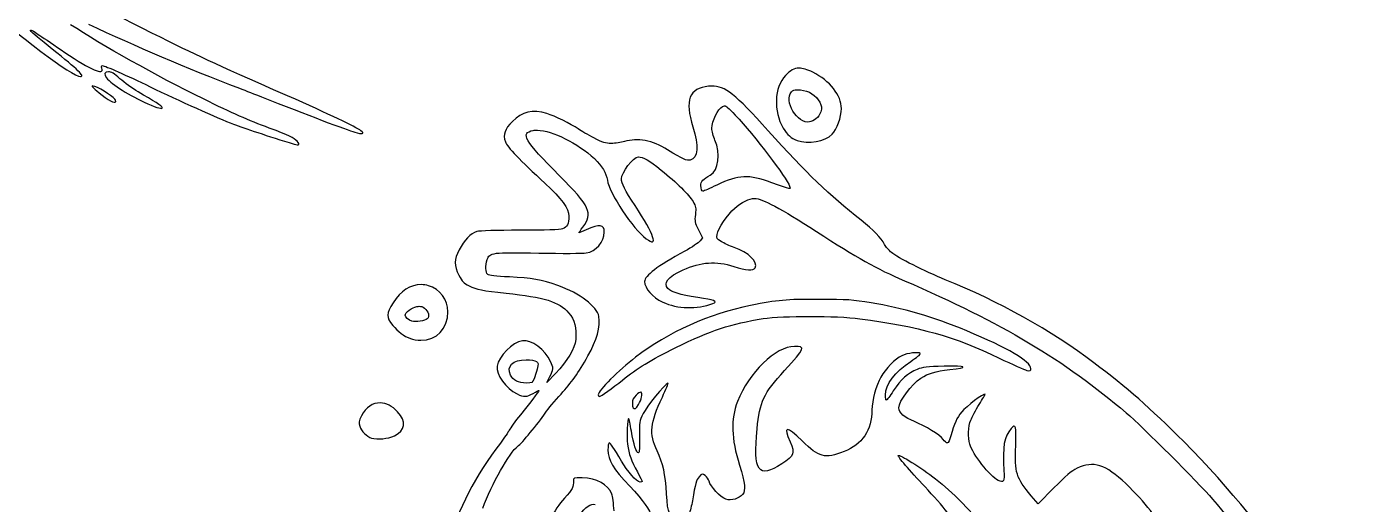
# Model space of a CAD drawing. Extents: x 61 to 2916, y 182 to 2969.
# Drawn here: x 2087 to 2910, y 739 to 1032 of the extents above; entities that cross this region are included whole.
import ezdxf

# ---------------------------------------------------------------- set-up
doc = ezdxf.new("R2010")
doc.units = 0
doc.layers.add('Layer_1', color=7, linetype='CONTINUOUS')

msp = doc.modelspace()

# ---------------------------------------------------------------- linework, layer by layer
at = {"layer": 'Layer_1', "color": 7}
for points in [[(2137.178366, 1004.234341)], [(2560.849045, 1006.423998)], [(2127.271588, 995.536033)], [(2559.738683, 993.196281)], [(2515.088621, 983.30722)], [(2400.327998, 968.402323)], [(2573.011698, 864.581227)], [(2327.721325, 860.358045)], [(2393.430064, 827.495639)], [(2463.741376, 807.639536)], [(2303.945405, 801.053698)]]:
    msp.add_lwpolyline(points, close=True, dxfattribs=at)
for points in [[(2507.16939, 995.39226), (2507.168227, 995.392231)], [(2400.325447, 968.402323), (2400.327998, 968.402323)], [(2499.180341, 907.284505), (2501.638383, 902.444644), (2500.129525, 900.424584)], [(2329.013219, 873.657451), (2329.01183, 873.657451)], [(2573.011698, 864.582786), (2573.011698, 864.581227)], [(2411.348228, 819.102085), (2406.117241, 813.623633), (2408.002457, 817.297431)], [(2717.167745, 748.881653), (2707.574481, 739.181437), (2703.399658, 744.10183)]]:
    msp.add_lwpolyline(points, dxfattribs=at)
for points in [[(2163.817032, 1027.982935), (2100.063695, 1059.801338), (2062.073597, 1086.377444), (2031.601287, 1120.47488)], [(2054.691703, 1050.023027), (2081.744513, 1026.286508), (2115.241399, 1001.224505), (2119.912655, 1001.224505)], [(2089.563879, 1028.980507), (2088.645196, 1030.466943), (2090.462011, 1029.659208), (2095.062882, 1026.537091)], [(2102.690427, 1018.123043), (2095.72364, 1023.685514), (2089.816163, 1028.571183), (2089.563879, 1028.980507)], [(2195.390408, 987.550159), (2166.117525, 1001.987339), (2133.223768, 1020.392382), (2113.94188, 1033.123071)], [(2124.816919, 1033.47026), (2153.741423, 1019.904141), (2184.752686, 1006.724642), (2217.442206, 994.103909)], [(2095.062882, 1026.537091), (2097.646415, 1024.783886), (2104.553561, 1020.090066), (2110.413047, 1016.105903)], [(2247.067295, 989.444219), (2198.736774, 1010.752317), (2193.283267, 1013.277059), (2163.817032, 1027.982935)], [(2119.912655, 1001.224505), (2122.883345, 1001.224505), (2118.636153, 1005.392042), (2102.690427, 1018.123043)], [(2110.413047, 1016.105903), (2126.445853, 1005.204161), (2134.566572, 1001.75107), (2133.068429, 1006.471592)], [(2133.068429, 1006.471592), (2132.784935, 1007.364565), (2132.932082, 1007.974526), (2133.430244, 1007.974526)], [(2133.430244, 1007.974526), (2134.872204, 1007.974526), (2148.241286, 1002.071188), (2162.692043, 995.053121)], [(2137.178366, 1004.234341), (2134.747394, 1004.234341), (2134.196423, 1002.602912), (2135.905379, 1000.466688)], [(2144.193512, 999.920308), (2140.629189, 1003.136536), (2138.845171, 1004.234341), (2137.178366, 1004.234341)], [(2560.849045, 1006.423998), (2557.811684, 1006.404156), (2555.308174, 1004.958283), (2552.581407, 1002.000123)], [(2569.261676, 1003.92936), (2565.896119, 1005.5954), (2563.211418, 1006.440354), (2560.849045, 1006.423998)], [(2135.905379, 1000.466688), (2139.165799, 996.391334), (2150.169985, 989.498956), (2161.19458, 984.628736)], [(2155.270662, 991.944186), (2151.807026, 993.959965), (2146.822116, 997.548581), (2144.193512, 999.920308)], [(2552.581407, 1002.000123), (2545.651243, 994.481797), (2545.031276, 980.162284), (2551.182505, 969.706065)], [(2586.886737, 981.625561), (2586.854422, 989.798409), (2579.816229, 998.704752), (2569.261676, 1003.92936)], [(2127.271588, 995.536033), (2126.523835, 995.440222), (2128.270577, 993.843943), (2133.193975, 989.931553)], [(2128.825801, 995.162511), (2128.047235, 995.433787), (2127.520811, 995.56798), (2127.271588, 995.536033)], [(2141.553882, 986.780636), (2141.294228, 988.129676), (2132.627044, 993.837281), (2128.825801, 995.162511)], [(2133.193975, 989.931553), (2138.8145, 985.465072), (2142.041443, 984.249317), (2141.553882, 986.780636)], [(2170.187238, 982.295248), (2170.178734, 982.919723), (2164.816107, 986.390275), (2155.270662, 991.944186)], [(2162.692043, 995.053121), (2180.229484, 986.535551), (2203.946897, 975.882296), (2213.900249, 972.05211)], [(2217.442206, 994.103909), (2221.361116, 992.59077), (2227.436064, 990.225053), (2230.942249, 988.846532)], [(2230.942249, 988.846532), (2258.912097, 977.848951), (2283.615205, 968.494392), (2288.210492, 967.160971)], [(2292.066019, 967.973978), (2288.638043, 970.550395), (2273.013994, 978.004432), (2247.067295, 989.444219)], [(2505.417715, 995.305774), (2493.484357, 994.347944), (2490.528691, 986.722383), (2495.752591, 970.374108)], [(2507.168227, 995.392231), (2506.598745, 995.383727), (2506.016819, 995.353963), (2505.417715, 995.305774)], [(2541.958113, 968.036199), (2521.503302, 990.735404), (2515.717772, 995.517268), (2507.16939, 995.39226)], [(2567.341226, 973.436953), (2560.087062, 971.801102), (2551.085219, 986.697665), (2556.223031, 991.835477)], [(2556.223031, 991.835477), (2557.221226, 992.833814), (2557.981339, 993.196876), (2559.738683, 993.196281)], [(2559.738683, 993.196366), (2560.324436, 993.196224), (2561.021477, 993.15583), (2561.874453, 993.084964)], [(2561.874453, 993.084964), (2566.841562, 992.672862), (2571.442773, 989.70118), (2573.6093, 985.507337)], [(2161.19458, 984.628736), (2167.41523, 981.880283), (2170.215585, 981.157418), (2170.187238, 982.295248)], [(2235.817259, 969.69073), (2222.74525, 974.535438), (2213.488487, 978.624172), (2195.390408, 987.550159)], [(2406.183034, 978.542109), (2397.280206, 981.185934), (2391.122315, 979.779294), (2385.005669, 973.706613)], [(2507.387913, 969.52734), (2507.387913, 973.798456), (2511.201601, 981.719388), (2513.834711, 982.919014)], [(2513.834711, 982.919014), (2514.319437, 983.139834), (2514.7005, 983.294521), (2515.088621, 983.30722)], [(2515.088621, 983.30722), (2516.252927, 983.345488), (2517.479652, 982.112611), (2521.752242, 977.610415)], [(2574.220168, 979.732919), (2573.729234, 978.094148), (2572.437482, 976.175654), (2571.259683, 975.336851)], [(2573.6093, 985.507337), (2574.88977, 983.029254), (2574.972797, 982.244961), (2574.220168, 979.732919)], [(2581.206004, 965.874066), (2584.071018, 968.744097), (2586.915083, 976.608478), (2586.886737, 981.625561)], [(2213.900249, 972.05211), (2220.142952, 969.649712), (2235.174048, 964.708683), (2251.054605, 959.838179)], [(2385.005669, 973.706613), (2380.185623, 968.921149), (2379.142895, 965.918967), (2380.675621, 961.236401)], [(2425.417979, 969.137745), (2420.841004, 972.279138), (2410.891395, 977.143717), (2406.183034, 978.542109)], [(2521.752242, 977.610415), (2533.516654, 965.213931), (2553.491898, 939.066737), (2555.010139, 934.076611)], [(2571.259683, 975.336851), (2570.110542, 974.518827), (2568.347274, 973.663753), (2567.341226, 973.436953)], [(2252.999972, 961.549148), (2251.018236, 963.740279), (2247.955534, 965.192445), (2235.817259, 969.69073)], [(2288.210492, 967.160971), (2292.904141, 965.798607), (2294.509463, 966.137377), (2292.066019, 967.973978)], [(2413.790396, 940.577495), (2392.270492, 962.079767), (2389.595599, 966.689341), (2397.75175, 968.219204)], [(2397.75175, 968.219204), (2398.528219, 968.364905), (2399.390408, 968.424149), (2400.325447, 968.402323)], [(2400.327998, 968.402323), (2409.366266, 968.191424), (2425.16904, 960.449756), (2435.270445, 950.92526)], [(2434.99948, 963.610906), (2431.465545, 965.459356), (2427.153638, 967.946652), (2425.417979, 969.137745)], [(2445.719265, 960.25785), (2442.079569, 960.249346), (2440.445475, 960.762078), (2434.99948, 963.610906)], [(2480.26041, 956.345261), (2470.853581, 962.171043), (2461.892529, 963.870248), (2453.693886, 961.382867)], [(2495.752591, 970.374108), (2499.463749, 958.760472), (2498.870144, 951.214026), (2494.152996, 950.030302)], [(2509.298102, 962.25733), (2508.232272, 964.585715), (2507.387601, 967.799647), (2507.387913, 969.52734)], [(2598.931893, 913.234728), (2579.252587, 928.66432), (2565.631703, 941.765215), (2541.958113, 968.036199)], [(2551.182505, 969.706065), (2553.578893, 965.632723), (2556.114662, 963.347623), (2559.628811, 962.094734)], [(2559.628811, 962.094734), (2566.329085, 959.705971), (2576.897074, 961.556603), (2581.206004, 965.874066)], [(2251.054605, 959.838179), (2254.163371, 958.884856), (2254.857804, 959.494817), (2252.999972, 961.549148)], [(2380.675621, 961.236401), (2381.6777, 958.174067), (2389.671369, 949.815209), (2405.140022, 935.658604)], [(2453.693886, 961.382867), (2451.668808, 960.768626), (2448.080788, 960.25785), (2445.719265, 960.25785)], [(2494.152996, 950.030302), (2491.920989, 949.469835), (2489.820538, 950.425028), (2480.26041, 956.345261)], [(2506.422571, 940.820765), (2511.505419, 943.607174), (2512.940321, 954.301843), (2509.298102, 962.25733)], [(2435.270445, 950.92526), (2440.080003, 946.390067), (2442.560241, 942.301957), (2443.262697, 937.748991)], [(2451.884809, 938.504852), (2451.884809, 942.550414), (2459.173868, 951.999027), (2462.294029, 951.999027)], [(2462.294029, 951.999027), (2465.306105, 951.999027), (2468.772774, 950.00034), (2476.296486, 943.92766)], [(2428.263037, 908.932403), (2434.675026, 917.33259), (2432.672597, 921.710657), (2413.790396, 940.577495)], [(2460.230004, 922.187871), (2454.004252, 931.694736), (2451.884809, 935.836847), (2451.884809, 938.504852)], [(2476.296486, 943.92766), (2485.851228, 936.215755), (2493.381828, 928.751061), (2495.843414, 924.550669)], [(2500.636474, 934.444266), (2500.636474, 936.970794), (2501.860762, 938.319749), (2506.422571, 940.820765)], [(2544.26402, 936.155235), (2529.493173, 941.346905), (2524.18001, 941.12498), (2510.443557, 934.741621)], [(2405.140022, 935.658604), (2415.219516, 926.433816), (2419.637637, 920.31836), (2419.637637, 915.587265)], [(2443.262697, 937.748991), (2444.530354, 929.534446), (2458.947578, 907.760528), (2467.078218, 901.781051)], [(2502.01338, 930.99897), (2501.106035, 930.99897), (2500.636474, 932.171978), (2500.636474, 934.444266)], [(2510.443557, 934.741621), (2506.013616, 932.682783), (2502.220309, 930.99897), (2502.01338, 930.99897)], [(2555.010139, 934.076611), (2555.643656, 931.994813), (2556.658575, 931.798314), (2544.26402, 936.155235)], [(2467.078218, 901.781051), (2474.832103, 896.07886), (2472.20846, 903.896951), (2460.230004, 922.187871)], [(2495.843414, 924.550669), (2497.579073, 921.588994), (2497.726305, 920.76547), (2497.252606, 916.684418)], [(2521.362562, 920.432993), (2525.625032, 924.184886), (2530.335576, 926.498956), (2533.706831, 926.498956)], [(2533.706831, 926.498956), (2538.261525, 926.498956), (2549.465157, 920.495186), (2571.548222, 906.220999)], [(2419.637637, 915.587265), (2419.637637, 910.907023), (2418.606163, 908.809209), (2415.829051, 907.841174)], [(2497.252606, 916.684418), (2496.765017, 912.482609), (2496.915707, 911.746251), (2499.180341, 907.284505)], [(2510.629567, 904.463201), (2511.183232, 907.87587), (2517.102104, 916.682774), (2521.362562, 920.432993)], [(2363.151645, 906.196111), (2359.482184, 905.177081), (2355.374344, 900.927877), (2352.304442, 894.975414)], [(2389.713747, 906.994491), (2375.346244, 906.994491), (2364.885574, 906.677775), (2363.151645, 906.196111)], [(2415.829051, 907.841174), (2414.241078, 907.287595), (2405.296099, 906.994491), (2389.713747, 906.994491)], [(2425.991061, 905.498843), (2425.799155, 905.498843), (2426.821899, 907.044211), (2428.263037, 908.932403)], [(2430.299226, 907.247824), (2428.121956, 906.286026), (2426.18379, 905.498843), (2425.991061, 905.498843)], [(2441.383718, 905.81811), (2441.383718, 910.476298), (2438.461869, 910.85325), (2430.299226, 907.247824)], [(2430.344581, 893.060775), (2436.282587, 893.951112), (2441.383718, 899.845833), (2441.383718, 905.81811)], [(2571.548222, 906.220999), (2596.53318, 890.071405), (2608.49168, 883.383264), (2625.511797, 876.037824)], [(2613.381119, 898.252246), (2611.152202, 902.562367), (2606.836837, 907.037096), (2598.931893, 913.234728)], [(2500.129525, 900.424584), (2499.300105, 899.313683), (2495.109181, 896.491359), (2490.816069, 894.152089)], [(2513.111024, 900.036463), (2510.459772, 901.727561), (2510.246917, 902.106186), (2510.629567, 904.463201)], [(2521.041792, 896.46511), (2518.274489, 897.411913), (2514.705829, 899.019389), (2513.111024, 900.036463)], [(2617.667315, 893.271787), (2615.978995, 894.716582), (2614.050126, 896.958567), (2613.381119, 898.252246)], [(2352.304442, 894.975414), (2349.174671, 888.908715), (2349.146722, 885.468238), (2352.177166, 879.404089)], [(2369.847864, 879.925524), (2368.417441, 881.111572), (2368.312077, 885.18619), (2369.612021, 888.998828)], [(2369.612021, 888.998828), (2371.103616, 893.3727), (2372.337683, 893.528181), (2401.284921, 892.997846)], [(2401.284921, 892.997846), (2415.325277, 892.741026), (2428.402247, 892.769656), (2430.344581, 893.060775)], [(2490.816069, 894.152089), (2473.806185, 884.883647), (2466.134845, 879.100838), (2466.134845, 875.545671)], [(2533.891423, 883.896705), (2536.091937, 887.349881), (2529.857228, 893.448527), (2521.041792, 896.46511)], [(2650.636673, 876.638459), (2638.216946, 881.649504), (2621.23847, 890.214924), (2617.667315, 893.271787)], [(2480.422921, 871.334168), (2477.338307, 874.617832), (2480.445598, 878.383812), (2489.76135, 882.65456)], [(2489.76135, 882.65456), (2500.6045, 887.625126), (2509.951206, 888.280924), (2520.886453, 884.835713)], [(2520.886453, 884.835713), (2528.603233, 882.404741), (2532.749624, 882.104665), (2533.891423, 883.896705)], [(2329.01183, 873.657451), (2322.502414, 873.742207), (2316.429649, 869.874973), (2311.794053, 862.534862)], [(2333.576247, 872.960183), (2332.040318, 873.406669), (2330.515104, 873.63758), (2329.013219, 873.657451)], [(2345.385844, 857.048954), (2345.385844, 864.325853), (2340.462247, 870.958349), (2333.576247, 872.960183)], [(2352.177166, 879.404089), (2354.157682, 875.440931), (2354.996485, 874.561309), (2358.364678, 872.919193)], [(2358.364678, 872.919193), (2363.074684, 870.623123), (2366.595126, 869.924494), (2381.103484, 868.40597)], [(2383.160394, 878.366946), (2374.837848, 878.745316), (2370.682897, 879.232763), (2369.847864, 879.925524)], [(2412.962705, 873.036378), (2402.743776, 876.688519), (2396.834428, 877.744966), (2383.160394, 878.366946)], [(2438.076101, 854.026958), (2436.901363, 860.289106), (2426.412886, 868.229087), (2412.962705, 873.036378)], [(2466.134845, 875.545671), (2466.134845, 871.279487), (2470.87793, 865.892226), (2477.219364, 862.953795)], [(2625.511797, 876.037824), (2685.605652, 850.103569), (2723.398571, 827.590147), (2761.635794, 794.949666)], [(2741.761974, 825.721769), (2715.478802, 845.504285), (2683.461435, 863.394669), (2650.636673, 876.638459)], [(2381.103484, 868.40597), (2404.628878, 865.943789), (2413.51175, 863.154149), (2419.504493, 856.345847)], [(2498.696947, 865.78244), (2487.219969, 867.537885), (2482.699177, 868.911445), (2480.422921, 871.334168)], [(2507.976727, 862.080722), (2511.206845, 863.308694), (2508.929455, 864.217116), (2498.696947, 865.78244)], [(2573.011698, 864.581227), (2552.737936, 864.627715), (2548.051005, 864.207591), (2531.16389, 860.831206)], [(2605.058177, 862.489535), (2593.771149, 864.332061), (2590.555602, 864.543044), (2573.011698, 864.582786)], [(2311.794053, 862.534862), (2307.411393, 855.596194), (2307.397078, 854.003345), (2311.666493, 848.640745)], [(2319.135893, 854.924948), (2319.135893, 856.476411), (2323.490093, 859.654456), (2326.350231, 860.191084)], [(2326.350231, 860.191084), (2326.858144, 860.286328), (2327.308741, 860.343305), (2327.721325, 860.358045)], [(2327.721325, 860.35813), (2328.95919, 860.402351), (2329.860696, 860.065849), (2330.976246, 859.233113)], [(2328.835996, 839.557265), (2338.530543, 839.421485), (2345.385844, 846.666749), (2345.385844, 857.048954)], [(2330.976246, 859.233113), (2333.591725, 857.280262), (2334.393478, 854.215009), (2332.69158, 852.674941)], [(2419.504493, 856.345847), (2423.135714, 852.220631), (2424.567243, 846.819621), (2423.849253, 839.949836)], [(2531.16389, 860.831206), (2505.610641, 855.721968), (2480.87811, 844.599066), (2460.512761, 829.05864)], [(2477.219364, 862.953795), (2486.433664, 858.684493), (2498.167972, 858.351478), (2507.976727, 862.080722)], [(2663.769259, 845.267308), (2642.895401, 853.897641), (2624.322206, 859.345677), (2605.058177, 862.489535)], [(2311.666493, 848.640745), (2314.729054, 844.794431), (2318.297884, 842.10457), (2322.475598, 840.494742)], [(2323.260911, 851.25115), (2321.322829, 851.771565), (2319.135893, 853.720531), (2319.135893, 854.924948)], [(2332.69158, 852.674941), (2331.312776, 851.427381), (2325.738371, 850.58529), (2323.260911, 851.25115)], [(2431.356836, 829.890696), (2436.743502, 839.423894), (2439.176202, 848.162936), (2438.076101, 854.026958)], [(2485.261421, 835.004441), (2506.693621, 845.571977), (2519.215736, 849.720295), (2538.886595, 852.768683)], [(2538.886595, 852.768683), (2551.025975, 854.64976), (2583.7869, 854.63312), (2598.136772, 852.739486)], [(2598.136772, 852.739486), (2634.602052, 847.926894), (2656.382121, 841.775665), (2683.637041, 828.59146)], [(2322.475598, 840.494742), (2323.732541, 840.010554), (2326.594408, 839.588446), (2328.835996, 839.557265)], [(2408.44489, 826.476184), (2405.170013, 833.688056), (2396.551274, 840.086636), (2391.266599, 839.229153)], [(2423.849253, 839.949836), (2423.260212, 834.314826), (2418.843083, 826.9496), (2411.348228, 819.102085)], [(2703.137112, 822.072888), (2703.137112, 826.520178), (2689.075921, 834.804229), (2663.769259, 845.267308)], [(2391.266599, 839.229153), (2384.997477, 838.211768), (2376.66827, 829.86079), (2375.646915, 823.567007)], [(2452.532273, 815.094196), (2461.380675, 822.241494), (2469.950573, 827.455132), (2485.261421, 835.004441)], [(2558.086703, 835.748651), (2546.676679, 835.748651), (2529.942778, 819.534143), (2523.135383, 801.881332)], [(2551.98851, 820.936107), (2564.67838, 834.868689), (2565.041244, 835.748651), (2558.086703, 835.748651)], [(2635.18755, 831.365793), (2634.478036, 832.513828), (2627.404609, 831.683586), (2623.956564, 830.047452)], [(2629.471696, 826.530298), (2633.173783, 828.918551), (2635.489186, 830.877411), (2635.18755, 831.365793)], [(2375.646915, 823.567007), (2374.823703, 818.494364), (2380.893181, 810.093808), (2387.919411, 806.579148)], [(2383.917332, 818.006378), (2381.214772, 823.673986), (2385.040621, 827.495724), (2393.430064, 827.495639)], [(2393.430064, 827.495639), (2396.381478, 827.495639), (2398.903669, 827.092948), (2399.734733, 826.484943)], [(2399.734733, 826.484943), (2400.985978, 825.570144), (2401.032325, 825.122552), (2400.210842, 821.860431)], [(2408.002457, 817.297431), (2410.24498, 821.668752), (2410.281207, 822.432238), (2408.44489, 826.476184)], [(2414.815747, 806.498559), (2421.312181, 813.554298), (2425.361229, 819.279733), (2431.356836, 829.890696)], [(2460.512761, 829.05864), (2450.416912, 821.354757), (2437.640698, 808.513006), (2437.636276, 806.064914)], [(2623.956564, 830.047452), (2620.06172, 828.199002), (2613.877581, 821.905729), (2611.023367, 816.887228)], [(2613.885659, 805.854015), (2613.885659, 812.480587), (2619.748576, 820.258114), (2629.471696, 826.530298)], [(2649.885773, 823.574263), (2639.361012, 823.313192), (2636.877826, 823.019861), (2633.275859, 821.60843)], [(2653.369167, 821.500033), (2665.511183, 822.930145), (2663.847014, 823.920686), (2649.885773, 823.574263)], [(2683.637041, 828.59146), (2691.680657, 824.700273), (2699.359056, 821.300984), (2700.699593, 821.040195)], [(2796.894419, 777.307088), (2776.207393, 798.056731), (2762.351771, 810.224457), (2741.761974, 825.721769)], [(2393.611652, 813.277834), (2388.628925, 813.31837), (2385.401812, 814.893644), (2383.917332, 818.006378)], [(2398.256716, 815.747612), (2397.275925, 813.399356), (2396.994019, 813.249487), (2393.611652, 813.277834)], [(2400.210842, 821.860431), (2399.710525, 819.873593), (2398.830988, 817.122136), (2398.256716, 815.747612)], [(2438.261771, 805.001408), (2439.118942, 805.001408), (2446.504153, 810.224798), (2452.532273, 815.094196)], [(2535.176457, 785.180567), (2536.806043, 802.070035), (2538.94085, 806.61084), (2551.98851, 820.936107)], [(2611.023367, 816.887228), (2608.120936, 811.783773), (2605.626865, 802.554903), (2605.626865, 796.815889)], [(2633.275859, 821.60843), (2627.704912, 819.425775), (2623.197386, 815.351214), (2618.688925, 808.421872)], [(2622.135695, 798.027307), (2622.135695, 802.151701), (2629.833114, 812.52529), (2635.676755, 816.274914)], [(2635.676755, 816.274914), (2640.379135, 819.292404), (2644.193418, 820.419208), (2653.369167, 821.500033)], [(2700.699593, 821.040195), (2702.799448, 820.630021), (2703.137112, 820.773738), (2703.137112, 822.072888)], [(2387.919411, 806.579148), (2391.988274, 804.543554), (2393.780087, 804.597951), (2397.776412, 806.882371)], [(2401.34476, 808.748594), (2401.67358, 808.748594), (2398.756352, 804.926148), (2389.895534, 793.748566)], [(2397.776412, 806.882371), (2399.571599, 807.908516), (2401.177516, 808.748594), (2401.34476, 808.748594)], [(2463.741291, 807.639621), (2463.152249, 807.665133), (2461.957726, 806.934387), (2460.878998, 805.855433)], [(2462.324757, 800.02245), (2464.272221, 803.173736), (2465.072558, 806.890904), (2463.953691, 807.582559)], [(2463.953691, 807.582559), (2463.896715, 807.617709), (2463.825565, 807.636418), (2463.741376, 807.639536)], [(2480.436556, 813.116741), (2478.501309, 812.404392), (2467.299576, 798.737105), (2465.18892, 794.513158)], [(2477.001465, 804.639621), (2479.255809, 809.437302), (2480.801432, 813.249941), (2480.436556, 813.116741)], [(2618.688925, 808.421872), (2616.665775, 805.312284), (2614.757401, 802.757325), (2614.448168, 802.757325)], [(2674.993329, 806.390134), (2674.250054, 807.133068), (2663.508301, 798.951886), (2660.69346, 795.498965)], [(2303.945405, 801.053698), (2299.344675, 801.17332), (2295.030359, 798.511268), (2292.4214, 793.224042)], [(2314.530345, 795.652774), (2311.275113, 799.184385), (2307.523674, 800.960636), (2303.945405, 801.053698)], [(2405.187276, 794.873527), (2406.874491, 797.348464), (2411.20726, 802.579876), (2414.815747, 806.498559)], [(2437.636276, 806.064914), (2437.636701, 805.480606), (2437.918041, 805.001408), (2438.261771, 805.001408)], [(2460.878998, 805.855433), (2459.266335, 804.243081), (2458.636333, 802.896308), (2458.636333, 801.056618)], [(2458.636333, 801.056618), (2458.636333, 799.649778), (2458.862255, 798.274432), (2459.137245, 797.999471)], [(2459.137245, 797.999471), (2460.075288, 797.061229), (2460.76462, 797.498162), (2462.324757, 800.02245)], [(2473.83884, 771.623463), (2468.842705, 782.371283), (2469.43288, 788.531441), (2477.001465, 804.639621)], [(2523.135383, 801.881332), (2518.888192, 790.868444), (2519.241815, 779.379163), (2524.333648, 762.942702)], [(2614.448168, 802.757325), (2614.138057, 802.748821), (2613.885659, 804.146108), (2613.885659, 805.854015)], [(2666.258426, 790.552181), (2667.012699, 792.516058), (2669.355485, 796.81484), (2671.464468, 800.104514)], [(2671.464468, 800.104514), (2673.57311, 803.394385), (2675.160574, 806.222861), (2674.993329, 806.390134)], [(2292.4214, 793.224042), (2290.743284, 789.823307), (2290.603111, 788.997033), (2291.333062, 786.784613)], [(2312.605529, 780.92371), (2319.295626, 784.162388), (2320.01886, 789.698582), (2314.530345, 795.652774)], [(2389.895534, 793.748566), (2386.789007, 789.829656), (2383.720465, 785.611095), (2383.078076, 784.373541)], [(2388.263935, 774.459365), (2390.823089, 776.348407), (2400.592329, 788.133257), (2405.187276, 794.873527)], [(2456.307551, 791.497028), (2455.419992, 791.497028), (2454.952302, 780.537318), (2455.635171, 775.732352)], [(2458.027307, 783.70547), (2457.33001, 787.989795), (2456.557, 791.496433), (2456.307551, 791.497028)], [(2465.18892, 794.513158), (2462.784793, 789.699631), (2462.761379, 789.561498), (2462.971172, 780.07561)], [(2605.626865, 796.815889), (2605.601353, 784.545775), (2599.440316, 775.308883), (2588.571655, 771.242542)], [(2631.687942, 789.649854), (2625.438096, 792.13355), (2622.135695, 795.029688), (2622.135695, 798.027307)], [(2660.69346, 795.498965), (2657.543904, 791.635104), (2656.185424, 788.639952), (2654.031342, 780.810976)], [(2665.646112, 775.667835), (2664.473699, 779.888721), (2664.7509, 786.628452), (2666.258426, 790.552181)], [(2761.635794, 794.949666), (2771.678097, 786.37767), (2805.772897, 752.30858), (2814.628103, 741.998375)], [(2291.333062, 786.784613), (2292.342426, 783.72656), (2295.620307, 780.432153), (2298.589863, 779.48963)], [(2383.078076, 784.373541), (2382.435771, 783.135874), (2379.975036, 779.579375), (2377.609829, 776.469192)], [(2462.370565, 770.498446), (2461.009392, 770.498446), (2459.360218, 775.512751), (2458.027307, 783.70547)], [(2550.315695, 763.667807), (2535.919619, 754.270133), (2532.643098, 758.926308), (2535.176457, 785.180567)], [(2562.771281, 777.74799), (2552.917738, 787.275774), (2551.055484, 787.114822), (2555.44557, 777.112205)], [(2649.308666, 778.675205), (2647.269188, 781.433636), (2638.289541, 787.02641), (2631.687942, 789.649854)], [(2691.069988, 785.36808), (2686.65952, 780.312247), (2685.697268, 774.723073), (2686.631542, 759.449047)], [(2693.80781, 774.712783), (2694.346905, 786.909707), (2693.907874, 788.617161), (2691.069988, 785.36808)], [(2298.589863, 779.48963), (2302.130404, 778.365973), (2308.712443, 779.038948), (2312.605529, 780.92371)], [(2377.609829, 776.469192), (2362.618163, 756.757004), (2351.283683, 735.045336), (2345.616074, 715.1843)], [(2366.820028, 736.569614), (2372.203009, 751.114199), (2383.371378, 770.848327), (2388.263935, 774.459365)], [(2444.374845, 776.498474), (2443.968044, 776.498474), (2443.635142, 774.605633), (2443.635142, 772.291421)], [(2451.888069, 765.342181), (2447.158419, 773.585923), (2445.196923, 776.498474), (2444.374845, 776.498474)], [(2455.635171, 775.732352), (2456.51672, 769.52871), (2457.938639, 765.521728), (2461.664509, 758.732787)], [(2462.971172, 780.07561), (2463.114889, 773.571211), (2462.922416, 770.498446), (2462.370565, 770.498446)], [(2555.44557, 777.112205), (2558.501583, 770.149698), (2557.923937, 768.634689), (2550.315695, 763.667807)], [(2588.571655, 771.242542), (2576.400556, 766.68867), (2573.436981, 767.435516), (2562.771281, 777.74799)], [(2651.880945, 776.498474), (2651.351148, 776.498474), (2650.193957, 777.477535), (2649.308666, 778.675205)], [(2654.031342, 780.810976), (2653.372313, 778.415919), (2652.415844, 776.498474), (2651.880945, 776.498474)], [(2683.159856, 753.481277), (2678.034488, 756.132246), (2667.29282, 769.740572), (2665.646112, 775.667835)], [(2703.399658, 744.10183), (2694.11109, 755.050429), (2693.083811, 758.331626), (2693.80781, 774.712783)], [(2910.102331, 586.747914), (2888.305255, 663.529325), (2855.830601, 718.191755), (2796.894419, 777.307088)], [(2443.635142, 772.291421), (2443.635142, 765.981707), (2446.804258, 760.685127), (2456.968224, 750.008088)], [(2479.578081, 745.367447), (2478.891244, 757.320392), (2477.472527, 763.806336), (2473.83884, 771.623463)], [(2638.230977, 749.498417), (2628.703023, 759.606512), (2621.227528, 768.339828), (2621.698676, 768.810976)], [(2621.698676, 768.810976), (2622.55871, 769.67101), (2635.722903, 761.423979), (2644.636758, 754.442282)], [(2761.350543, 751.547703), (2749.002192, 763.352877), (2741.343324, 765.769987), (2731.565778, 760.950564)], [(2463.372502, 752.498389), (2461.412282, 752.498389), (2455.397116, 759.225846), (2451.888069, 765.342181)], [(2461.664509, 758.732787), (2463.298688, 755.755209), (2464.635199, 753.135308), (2464.635199, 752.908507)], [(2503.273525, 756.473935), (2501.404127, 757.80594), (2501.35299, 757.79582), (2499.539633, 755.723942)], [(2524.333648, 762.942702), (2527.841562, 751.619391), (2528.284902, 747.493041), (2526.265749, 744.944148)], [(2686.631542, 759.449047), (2687.025616, 753.011546), (2686.341444, 751.835477), (2683.159856, 753.481277)], [(2731.565778, 760.950564), (2727.821228, 759.104637), (2724.644374, 756.441989), (2717.167745, 748.881653)], [(2422.408086, 753.24841), (2422.693848, 749.652594), (2421.815757, 747.928642), (2417.045288, 742.730736)], [(2427.883704, 755.067692), (2422.33121, 755.1224), (2422.260713, 755.099156), (2422.408086, 753.24841)], [(2446.034592, 745.040838), (2443.609233, 751.215283), (2436.79359, 754.979846), (2427.883704, 755.067692)], [(2456.968224, 750.008088), (2465.257037, 741.301163), (2469.850198, 734.860431), (2469.895496, 731.873329)], [(2464.635199, 752.908507), (2464.635199, 752.682301), (2464.066992, 752.498389), (2463.372502, 752.498389)], [(2499.539633, 755.723942), (2497.752667, 753.682424), (2497.241239, 751.849565), (2495.430745, 741.00222)], [(2505.631901, 753.006671), (2505.377349, 754.170608), (2504.315884, 755.731284), (2503.273525, 756.473935)], [(2515.997156, 742.002712), (2512.906844, 743.022649), (2506.275935, 750.062003), (2505.631901, 753.006671)], [(2651.766113, 734.123364), (2649.18207, 737.423441), (2643.091219, 744.342152), (2638.230977, 749.498417)], [(2644.636758, 754.442282), (2666.139824, 737.600153), (2686.692912, 711.531961), (2698.798021, 685.748226)], [(2784.041046, 721.866941), (2781.763968, 729.182618), (2773.673665, 739.766595), (2761.350543, 751.547703)], [(2417.045288, 742.730736), (2413.428836, 738.789716), (2411.126558, 735.229588), (2407.721542, 728.31082)], [(2447.43066, 734.794214), (2447.076866, 739.374704), (2446.448735, 743.986318), (2446.034592, 745.040838)], [(2488.392127, 730.335217), (2480.976104, 731.31887), (2480.321044, 732.436064), (2479.578081, 745.367447)], [(2495.430745, 741.00222), (2494.960787, 738.186019), (2494.031984, 734.521973), (2493.366748, 732.859137)], [(2526.265749, 744.944148), (2524.159289, 742.285554), (2519.330398, 740.902611), (2515.997156, 742.002712)], [(2814.628103, 741.998375), (2829.491359, 724.692525), (2843.034403, 706.273648), (2853.505334, 689.123194)], [(2416.653879, 712.803955), (2421.775278, 728.486115), (2430.752346, 740.649901), (2435.781873, 738.720068)]]:
    msp.add_open_spline(points, degree=3, dxfattribs=at)

doc.saveas('drawing.dxf')
